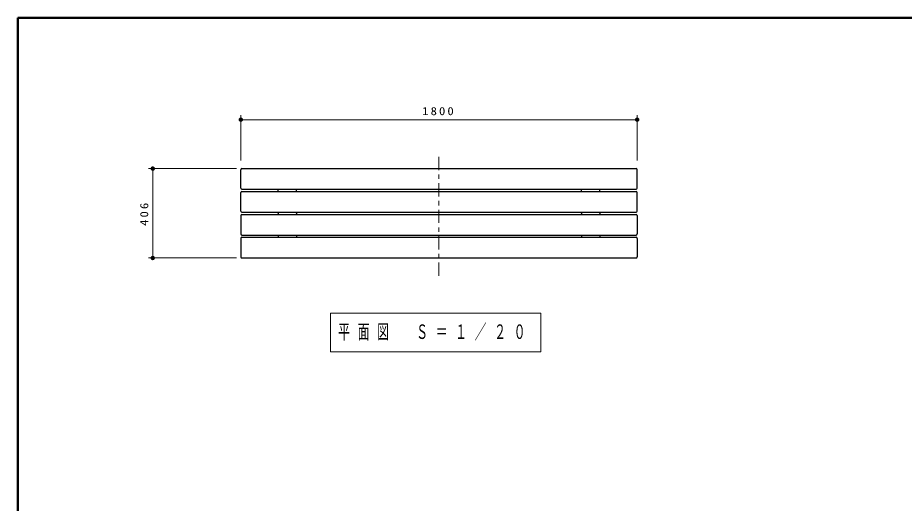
# Model space of a CAD drawing. Units: millimetres on the paper, scale 1:20. Extents: x -365 to 0, y 0 to 257.
# Drawn here: x -365 to -163.7, y 146.8 to 257 of the extents above; entities that cross this region are included whole.
import ezdxf

# ---------------------------------------------------------------- set-up
doc = ezdxf.new("R2010")
doc.units = ezdxf.units.MM
doc.linetypes.add('USER2', pattern=[6, 3, -1, 1, -1])
doc.layers.add('LY_1', color=7, linetype='Continuous', lineweight=25)
doc.layers.add('LY_3', color=7, linetype='Continuous', lineweight=13)
doc.styles.add('ＭＳ ゴシック', font='')
doc.styles.get('ＭＳ ゴシック').set_extended_font_data('MS Gothic')

# ---------------------------------------------------------------- blocks, each defined once
blk = doc.blocks.new('filled_dot')
at = {"color": 0, "linetype": 'Continuous', "lineweight": -2, "const_width": 1.25}
blk.add_lwpolyline([(-0.625, 0, 1), (0.625, 0, 1)], format="xyb", close=True, dxfattribs=at)

msp = doc.modelspace()

# ---------------------------------------------------------------- linework, layer by layer
at = {"layer": 'LY_1', "lineweight": 13}
for p, q in [((-314.336, 224.603), (-314.336, 234.853)), ((-314.336, 233.853), (-224.336, 233.853)), ((-224.336, 224.603), (-224.336, 234.853)), ((-315.336, 222.753), (-335.336, 222.753)), ((-334.336, 202.453), (-334.336, 222.753)), ((-315.336, 202.453), (-335.336, 202.453)), ((-293.999, 189.93), (-293.999, 181.13)), ((-246.199, 189.93), (-293.999, 189.93)), ((-246.199, 181.13), (-246.199, 189.93)), ((-293.999, 181.13), (-246.199, 181.13))]:
    msp.add_line(p, q, dxfattribs=at)
at = {"layer": 'LY_1', "linetype": 'USER2', "lineweight": 13}
msp.add_line((-269.336, 225.405), (-269.336, 198.296), dxfattribs=at)
at = {"layer": 'LY_1', "color": 4}
for p, q in [((-314.336, 218.303), (-314.336, 222.503)), ((-314.086, 222.753), (-224.586, 222.753)), ((-224.336, 218.303), (-224.336, 222.503)), ((-314.086, 218.053), (-224.586, 218.053)), ((-314.086, 217.553), (-224.586, 217.553)), ((-314.336, 213.103), (-314.336, 217.303)), ((-224.336, 213.103), (-224.336, 217.303)), ((-314.336, 212.103), (-314.336, 207.903)), ((-314.086, 212.853), (-224.586, 212.853)), ((-314.086, 212.353), (-224.586, 212.353)), ((-224.336, 212.103), (-224.336, 207.903)), ((-314.086, 207.653), (-224.586, 207.653)), ((-314.336, 206.903), (-314.336, 202.703)), ((-314.086, 207.153), (-224.586, 207.153)), ((-224.336, 206.903), (-224.336, 202.703)), ((-314.086, 202.453), (-224.586, 202.453))]:
    msp.add_line(p, q, dxfattribs=at)
at = {"layer": 'LY_1'}
for p, q in [((-305.836, 217.553), (-305.836, 218.053)), ((-301.724, 217.553), (-301.724, 218.053)), ((-236.949, 217.553), (-236.949, 218.053)), ((-232.836, 217.553), (-232.836, 218.053)), ((-305.836, 212.603), (-305.836, 212.853)), ((-305.836, 212.603), (-305.836, 212.353)), ((-301.724, 212.603), (-301.724, 212.853)), ((-301.724, 212.603), (-301.724, 212.353)), ((-236.949, 212.603), (-236.949, 212.853)), ((-236.949, 212.603), (-236.949, 212.353)), ((-232.836, 212.603), (-232.836, 212.853)), ((-232.836, 212.603), (-232.836, 212.353)), ((-305.836, 207.653), (-305.836, 207.153)), ((-301.724, 207.653), (-301.724, 207.153)), ((-236.949, 207.653), (-236.949, 207.153)), ((-232.836, 207.653), (-232.836, 207.153))]:
    msp.add_line(p, q, dxfattribs=at)
at = {"layer": 'LY_1', "color": 4}
for centre, start, end in [((-314.086, 222.503), 90, 180), ((-224.586, 222.503), 0, 90), ((-314.086, 218.303), 180, 270), ((-314.086, 217.303), 90, 180), ((-224.586, 218.303), 270, 0), ((-224.586, 217.303), 0, 90), ((-314.086, 213.103), 180, 270), ((-314.086, 212.103), 90, 180), ((-224.586, 213.103), 270, 0), ((-224.586, 212.103), 0, 90), ((-314.086, 207.903), 180, 270), ((-224.586, 207.903), 270, 0), ((-314.086, 206.903), 90, 180), ((-224.586, 206.903), 0, 90), ((-314.086, 202.703), 180, 270), ((-224.586, 202.703), 270, 0)]:
    msp.add_arc(centre, 0.25, start, end, dxfattribs=at)
at = {"layer": 'LY_3', "lineweight": 50}
for p, q in [((-365, 257), (-365, 0)), ((0, 257), (-365, 257))]:
    msp.add_line(p, q, dxfattribs=at)

# ---------------------------------------------------------------- block references
at = {"layer": 'LY_1', "lineweight": 13, "xscale": 0.4, "yscale": 0.4}
msp.add_blockref('filled_dot', (-314.336, 233.853), dxfattribs=at)
for p, rotation in [((-224.336, 233.853), 180), ((-334.336, 222.753), 270), ((-334.336, 202.453), 90)]:
    msp.add_blockref('filled_dot', p, dxfattribs=dict(at, rotation=rotation))

# ---------------------------------------------------------------- texts
at = {"layer": 'LY_1', "style": 'ＭＳ ゴシック'}
for s, insert, char_height, attachment_point in [('\\T1.33;\\W1.15;1800', (-269.336, 234.853), 1.833, 8), ('\\T1.64;\\W0.6;平面図\u3000Ｓ＝１／２０', (-270.099, 185.53), 3.299, 5)]:
    msp.add_mtext(s, dxfattribs=dict(at, insert=insert, char_height=char_height, attachment_point=attachment_point))
at = {"layer": 'LY_1', "insert": (-335.336, 212.603), "char_height": 1.833, "attachment_point": 8, "rotation": 90, "style": 'ＭＳ ゴシック'}
msp.add_mtext('\\T1.33;\\W1.15;406', dxfattribs=at)

doc.saveas('drawing.dxf')
